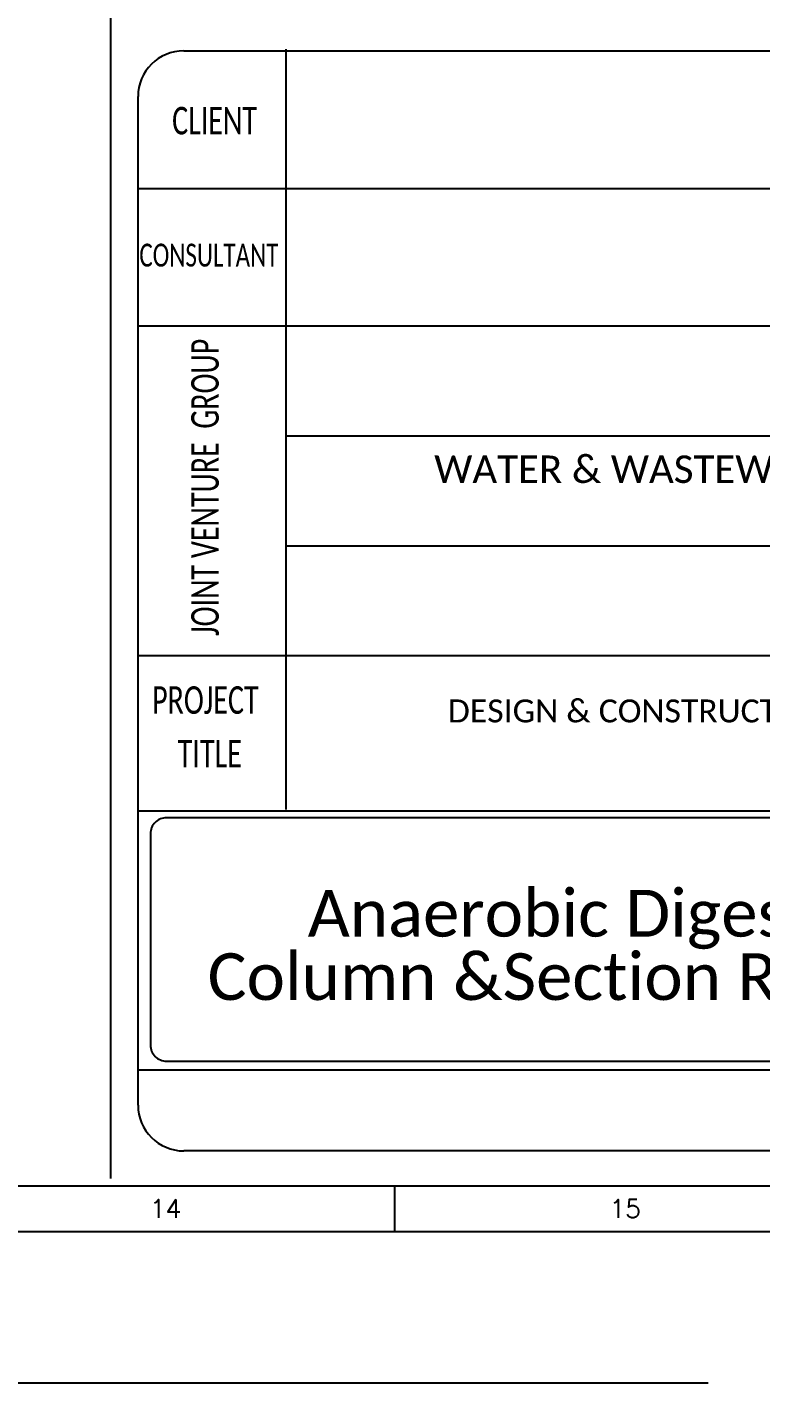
# Model space of a CAD drawing. Extents: x 0 to 9506, y 0 to 789.
# Drawn here: x 9497.67 to 9501.67, y 759.1 to 766.49 of the extents above; entities that cross this region are included whole.
import ezdxf
from ezdxf.enums import TextEntityAlignment as Align

# ---------------------------------------------------------------- set-up
doc = ezdxf.new("R2010")
doc.units = 0
doc.header["$LTSCALE"] = 3
doc.header["$MEASUREMENT"] = 0
doc.linetypes.add('CENTER', pattern=[2, 1.25, -0.25, 0.25, -0.25])
doc.layers.get('0').update_dxf_attribs({"linetype": 'CONTINUOUS'})
doc.layers.add('DIM', color=7, linetype='CONTINUOUS')
doc.layers.add('KD', color=3, linetype='CONTINUOUS')
doc.styles.add('Legend', font='calibri.ttf')
doc.styles.get("Standard").update_dxf_attribs({"font": 'romans.shx'})
doc.styles.add('TX', font='TXT.shx')

# ---------------------------------------------------------------- blocks, each defined once
blk = doc.blocks.new('KD')
at = {"layer": 'KD', "color": 5}
for p, q in [((49.231, -26.068), (49.231, -41.997)), ((49.82, -32.949), (57.915, -32.949)), ((49.82, -32.949), (57.915, -32.949)), ((50.639, -32.936), (50.639, -39.038)), ((49.452, -41.409), (49.452, -33.316)), ((49.452, -34.052), (58.283, -34.052)), ((49.452, -35.156), (58.283, -35.156)), ((50.639, -36.039), (58.283, -36.039)), ((50.639, -36.922), (58.283, -36.922)), ((58.283, -41.129), (49.452, -41.129)), ((57.915, -41.777), (49.82, -41.777)), ((0.368, -42.056), (58.503, -42.056)), ((49.82, -42.424), (57.915, -42.424))]:
    blk.add_line(p, q, dxfattribs=at)
at = {"layer": 'KD', "color": 6}
blk.add_line((51.513, -42.424), (51.513, -42.056), dxfattribs=at)
at = {"layer": 'KD', "color": 3}
blk.add_line((0, -42.424), (58.871, -42.424), dxfattribs=at)
at = {"layer": 'KD', "color": 8, "linetype": 'CENTER', "ltscale": 2}
blk.add_lwpolyline([(-1.472, -43.638), (60.343, -43.638), (60.343, 0), (-1.472, 0)], close=True, dxfattribs=at)
at = {"layer": 'KD', "color": 5}
for points in [[(58.283, -37.804), (49.452, -37.804)], [(58.283, -39.051), (49.452, -39.051)]]:
    blk.add_lwpolyline(points, dxfattribs=at)
at = {"layer": 'KD', "color": 3}
blk.add_lwpolyline([(49.681, -41.057), (58.053, -41.057, 0.414214), (58.183, -40.927), (58.183, -39.233, 0.414214), (58.053, -39.103), (49.681, -39.103, 0.414214), (49.551, -39.233), (49.551, -40.927, 0.414214)], format="xyb", close=True, dxfattribs=at)
at = {"layer": 'KD', "color": 5}
for centre, start, end in [((49.82, -33.316), 90, 180), ((49.82, -41.409), 180, 270)]:
    blk.add_arc(centre, 0.368, start, end, dxfattribs=at)
at = {"layer": 'DIM'}
for tag, p in [('1:', (57.553, -41.661)), ('--', (55.888, -41.627)), ('--', (56.775, -41.661))]:
    blk.add_attdef(tag, p, '', height=0.147, dxfattribs=at)
at = {"layer": 'KD', "style": 'Legend', "width": 0.7}
for s, height, p in [('CLIENT', 0.2208, (49.726, -33.619)), ('CONSULTANT ', 0.18397, (49.463, -34.68)), ('PROJECT ', 0.2208, (49.565, -38.269)), ('TITLE ', 0.2208, (49.771, -38.699))]:
    blk.add_text(s, height=height, dxfattribs=at).set_placement(p)
blk.add_text('JOINT VENTURE  GROUP', height=0.22077, rotation=90, dxfattribs=at).set_placement((50.1, -37.644))
at = {"layer": 'KD', "color": 6, "style": 'TX'}
for s, p in [('14', (49.673, -42.24)), ('15', (53.363, -42.24))]:
    blk.add_text(s, height=0.1472, dxfattribs=at).set_placement(p, align=Align.MIDDLE)
at = {"layer": 'KD', "insert": (57.203, -36.196), "char_height": 0.22077, "attachment_point": 3, "style": 'Legend'}
blk.add_mtext_dynamic_manual_height_columns('WATER & WASTEWATER CONSULTING\\PENGINEERING Co.', width=7.09857, gutter_width=20.142, heights=[0], dxfattribs=at)
at = {"layer": 'KD', "insert": (58.859, -38.154), "char_height": 0.18397, "attachment_point": 3, "line_spacing_factor": 1.2, "style": 'Legend'}
blk.add_mtext_dynamic_manual_height_columns('DESIGN & CONSTRUCTION OF BANDARABAS WASTEWATER\\P TREATMENT PLANT ', width=8.78308, gutter_width=20.142, heights=[0], dxfattribs=at)

msp = doc.modelspace()

# ---------------------------------------------------------------- block references
at = {"layer": 'DIM', "xscale": 0.6794467363194333, "yscale": 0.6794467363194333, "zscale": 0.6794467363194333}
msp.add_blockref('KD', (9464.6701, 788.7518), dxfattribs=at)

# ---------------------------------------------------------------- texts
at = {"color": 4, "style": 'Legend'}
for s, p in [('Anaerobic Digestion Tank', (9501.2531, 761.6386)), (' Column &Section Reinforcement', (9501.2531, 761.3259))]:
    msp.add_text(s, height=0.255, dxfattribs=at).set_placement(p, align=Align.MIDDLE)

doc.saveas('drawing.dxf')
